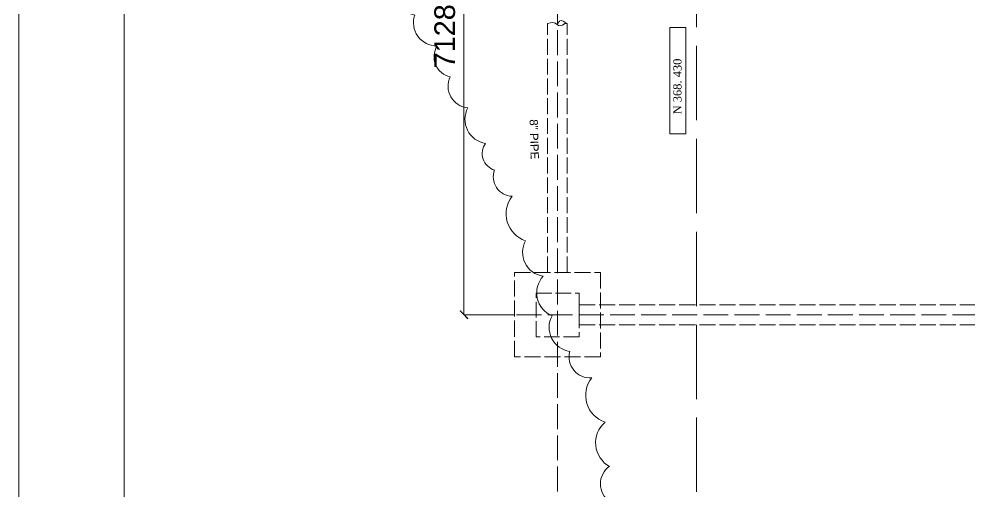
# Model space of a CAD drawing. Header units: inches. Extents: x 2602 to 127694, y 109 to 91908.
# Drawn here: x 2602 to 14124, y 19607 to 25330 of the extents above; entities that cross this region are included whole.
import ezdxf

# ---------------------------------------------------------------- set-up
doc = ezdxf.new("R2010")
doc.units = ezdxf.units.IN
doc.header["$MEASUREMENT"] = 0
doc.linetypes.add('PDF_IMPORT', pattern=[1, 0.8, -0.2])
doc.layers.add('PDF_Geometry', color=7, linetype='Continuous')
doc.layers.add('PDF_Solid Fills', color=7, linetype='Continuous', true_color=0x724639)
doc.layers.add('PDF_Text', color=230, linetype='Continuous', true_color=0xff007f)
doc.styles.add('PDF Arial', font='arial.ttf')
doc.styles.add('PDF Times New Roman', font='times.ttf')

msp = doc.modelspace()

# ---------------------------------------------------------------- hatches: boundary and pattern name
at = {"layer": 'PDF_Solid Fills', "true_color": 0x00b8b8, "transparency": 33554559}
msp.add_hatch(color=132, dxfattribs=at).paths.add_polyline_path([(7949, 21808), (7939, 21798), (8037, 21696), (8047, 21709)])

# ---------------------------------------------------------------- linework, layer by layer
at = {"layer": 'PDF_Geometry', "lineweight": 0}
msp.add_lwpolyline([(2602, 109), (89044, 109), (104569, 109), (127694, 109), (127694, 91908), (104569, 91908), (2602, 91908)], close=True, dxfattribs=at)
for points in [[(104569, 90632), (3878, 90632), (3878, 13355)], [(7664, 25002), (7664, 25002)], [(7824, 24629), (7824, 24629)], [(8041, 24255), (8041, 24255)], [(8254, 23825), (8254, 23825)], [(8362, 23503), (8362, 23503)], [(8575, 23182), (8575, 23182)], [(8736, 22647), (8736, 22647)], [(8949, 22218), (8949, 22218)], [(9058, 21735), (9058, 21735)], [(9274, 21309), (9274, 21309)], [(9540, 20988), (9540, 20988)], [(9701, 20450), (9701, 20450)], [(9756, 19915), (9756, 19915)]]:
    msp.add_lwpolyline(points, dxfattribs=at)
at = {"layer": 'PDF_Geometry', "color": 30, "linetype": 'PDF_IMPORT', "lineweight": 0, "ltscale": 1125.093782, "true_color": 0xff7f00}
msp.add_lwpolyline([(10809, 17356), (10809, 85751)], dxfattribs=at)
at = {"layer": 'PDF_Geometry', "linetype": 'PDF_IMPORT', "lineweight": 0, "ltscale": 377.218032}
for points in [[(9126, 18104), (9126, 29923)], [(8254, 21749), (38359, 21749)]]:
    msp.add_lwpolyline(points, dxfattribs=at)
at = {"layer": 'PDF_Geometry', "color": 132, "lineweight": 0, "true_color": 0x00b8b8}
msp.add_lwpolyline([(8605, 28217), (7992, 28217), (7992, 24809), (7992, 21752), (8605, 21752)], dxfattribs=at)
at = {"layer": 'PDF_Geometry', "lineweight": 0}
for points in [[(7182, 25863, 0.520571), (7397, 25379, 0.520574), (7665, 25006)], [(7668, 25003, 0.520541), (7826, 24631, 0.520567), (8040, 24255, 0.520569), (8256, 23826, 0.520571), (8364, 23502)], [(8365, 23505, 0.520569), (8577, 23186, 0.520569), (8739, 22648, 0.520569), (8953, 22218, 0.520539), (9060, 21739, 0.520569), (9276, 21308, 0.520572), (9541, 20988, 0.520569), (9704, 20452, 0.520571), (9757, 19914)], [(9756, 19917, 0.520543), (9758, 19490, 0.520572), (9971, 19223)]]:
    msp.add_lwpolyline(points, format="xyb", dxfattribs=at)
at = {"layer": 'PDF_Geometry', "color": 1, "lineweight": 0}
for points in [[(9005, 25275), (9041, 25285), (9071, 25288), (9087, 25285), (9100, 25281), (9126, 25262), (9140, 25252), (9153, 25248), (9169, 25252), (9186, 25258), (9215, 25275), (9231, 25278), (9245, 25275), (9215, 25294), (9195, 25304), (9176, 25311), (9156, 25308), (9149, 25301), (9140, 25291), (9130, 25271), (9123, 25265), (9117, 25268)], [(9389, 21870), (9389, 21630)]]:
    msp.add_lwpolyline(points, dxfattribs=at)
at = {"layer": 'PDF_Geometry', "color": 1, "linetype": 'PDF_IMPORT', "lineweight": 0, "ltscale": 239.451446}
for points in [[(9005, 22264), (9005, 25275)], [(9245, 22264), (9245, 25275)]]:
    msp.add_lwpolyline(points, dxfattribs=at)
at = {"layer": 'PDF_Geometry', "color": 230, "lineweight": 0, "true_color": 0xff007f}
msp.add_lwpolyline([(10488, 23943), (10488, 25229), (10681, 25229), (10681, 23943)], close=True, dxfattribs=at)
at = {"layer": 'PDF_Geometry', "linetype": 'PDF_IMPORT', "lineweight": 0, "ltscale": 242.731603}
msp.add_lwpolyline([(9648, 22264), (9648, 21243), (8605, 21243), (8605, 22264), (9648, 22264)], dxfattribs=at)
at = {"layer": 'PDF_Geometry', "color": 162, "linetype": 'PDF_IMPORT', "lineweight": 0, "ltscale": 236.17129, "true_color": 0x002db8}
msp.add_lwpolyline([(9389, 22014), (9389, 21483), (8867, 21483), (8867, 22014), (9389, 22014)], dxfattribs=at)
at = {"layer": 'PDF_Geometry', "color": 1, "linetype": 'PDF_IMPORT', "lineweight": 0, "ltscale": 242.731603}
for points in [[(9389, 21870), (38359, 21870)], [(9389, 21630), (38359, 21630)]]:
    msp.add_lwpolyline(points, dxfattribs=at)

# ---------------------------------------------------------------- texts
at = {"layer": 'PDF_Text', "color": 132, "true_color": 0x00b8b8, "insert": (7888, 24733), "char_height": 250, "attachment_point": 7, "rotation": 90, "style": 'PDF Arial'}
msp.add_mtext('7128', dxfattribs=at)
at = {"layer": 'PDF_Text', "char_height": 100, "attachment_point": 7}
for s, insert, rotation, style in [('N 368. 430', (10631, 24176), 90, 'PDF Times New Roman'), ('8" PIPE', (8787, 24116), 271.5598, 'PDF Arial')]:
    msp.add_mtext(s, dxfattribs=dict(at, insert=insert, rotation=rotation, style=style))

doc.saveas('drawing.dxf')
